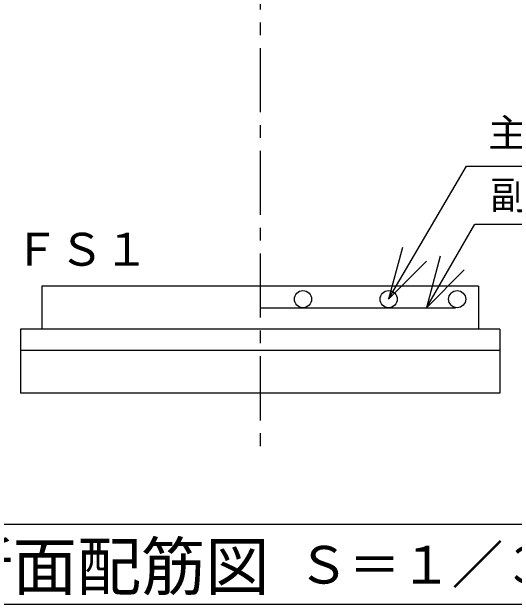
# Model space of a CAD drawing. Units: millimetres, scale not verified. Extents: x -8910 to 8910, y -6308 to 6308.
# Drawn here: x 669 to 1842, y -877 to 507 of the extents above; entities that cross this region are included whole.
import ezdxf
from ezdxf.enums import TextEntityAlignment as Align

# ---------------------------------------------------------------- set-up
doc = ezdxf.new("R2010")
doc.units = ezdxf.units.MM
doc.header["$LTSCALE"] = 30
doc.linetypes.add('CHAIN1', pattern=[8, 5, -1, 1, -1])
for name, color, linetype, lineweight in [('0-2_機器', 2, 'Continuous', 25), ('0-4_製作', 4, 'Continuous', 25), ('0-5_躯体', 3, 'Continuous', 25), ('0-6_08', 2, 'Continuous', 25)]:
    doc.layers.add(name, color=color, linetype=linetype, lineweight=lineweight)
doc.styles.add('ＭＳ ゴシック', font='')
doc.styles.get('ＭＳ ゴシック').set_extended_font_data('MS Gothic')

msp = doc.modelspace()

# ---------------------------------------------------------------- linework, layer by layer
at = {"layer": '0-2_機器', "linetype": 'CHAIN1'}
msp.add_line((1248.82, 1861.96), (1248.82, -509.34), dxfattribs=at)
at = {"layer": '0-2_機器'}
for p, q in [((1758.82, -134.83), (738.82, -134.83)), ((738.82, -134.83), (738.82, -234.83)), ((1758.82, -134.83), (1758.82, -234.83)), ((688.82, -234.83), (688.82, -384.83)), ((1808.82, -234.83), (688.82, -234.83)), ((1808.82, -234.83), (1808.82, -384.83)), ((1808.82, -384.83), (688.82, -384.83))]:
    msp.add_line(p, q, dxfattribs=at)
at = {"layer": '0-4_製作'}
for p, q in [((1548.82, -164.83), (1731.11, 146.03)), ((1731.11, 146.03), (3063.04, 146.03)), ((1637.13, -184.83), (1750.24, 10.38)), ((1750.67, 10.63), (3057.33, 10.63))]:
    msp.add_line(p, q, dxfattribs=at)
at = {"layer": '0-4_製作', "color": 3}
msp.add_line((1248.83, -184.83), (1705.12, -184.83), dxfattribs=at)
at = {"layer": '0-4_製作'}
for points in [[(1581.18, -44.09), (1548.82, -164.83), (1637.21, -76.44)], [(1669.48, -64.09), (1637.13, -184.83), (1725.52, -96.44)]]:
    msp.add_lwpolyline(points, dxfattribs=at)
at = {"layer": '0-4_製作', "color": 3}
for centre in [(1348.82, -164.83), (1548.82, -164.83), (1708.82, -164.83)]:
    msp.add_circle(centre, 20, dxfattribs=at)
at = {"layer": '0-5_躯体'}
msp.add_lwpolyline([(2270.84, -877.48), (2270.84, -691.17), (-10.75, -691.17), (-10.75, -877.48)], close=True, dxfattribs=at)
at = {"layer": '0-6_08'}
msp.add_line((1808.82, -284.83), (688.82, -284.83), dxfattribs=at)

# ---------------------------------------------------------------- texts
at = {"layer": '0-4_製作', "style": 'ＭＳ ゴシック'}
for s, height, p in [('主筋Ｄ１０―２００＠シングル\u3000', 65.98, (1781.11, 171.03)), ('副筋Ｄ１０―２００＠シングル\u3000', 65.98, (1786, 25.63)), ('ＦＳ１', 76.98, (673.82, -109.83))]:
    msp.add_text(s, height=height, dxfattribs=at).set_placement(p, align=Align.BOTTOM_LEFT)
at = {"layer": '0-5_躯体', "color": 4, "style": 'ＭＳ ゴシック'}
for s, height, p in [('Ｂ－Ｂ断面配筋図', 110, (70.49, -877.45)), ('Ｓ＝１／３０', 87.98, (1336.31, -855.78))]:
    msp.add_text(s, height=height, dxfattribs=at).set_placement(p, align=Align.BOTTOM_LEFT)

doc.saveas('drawing.dxf')
